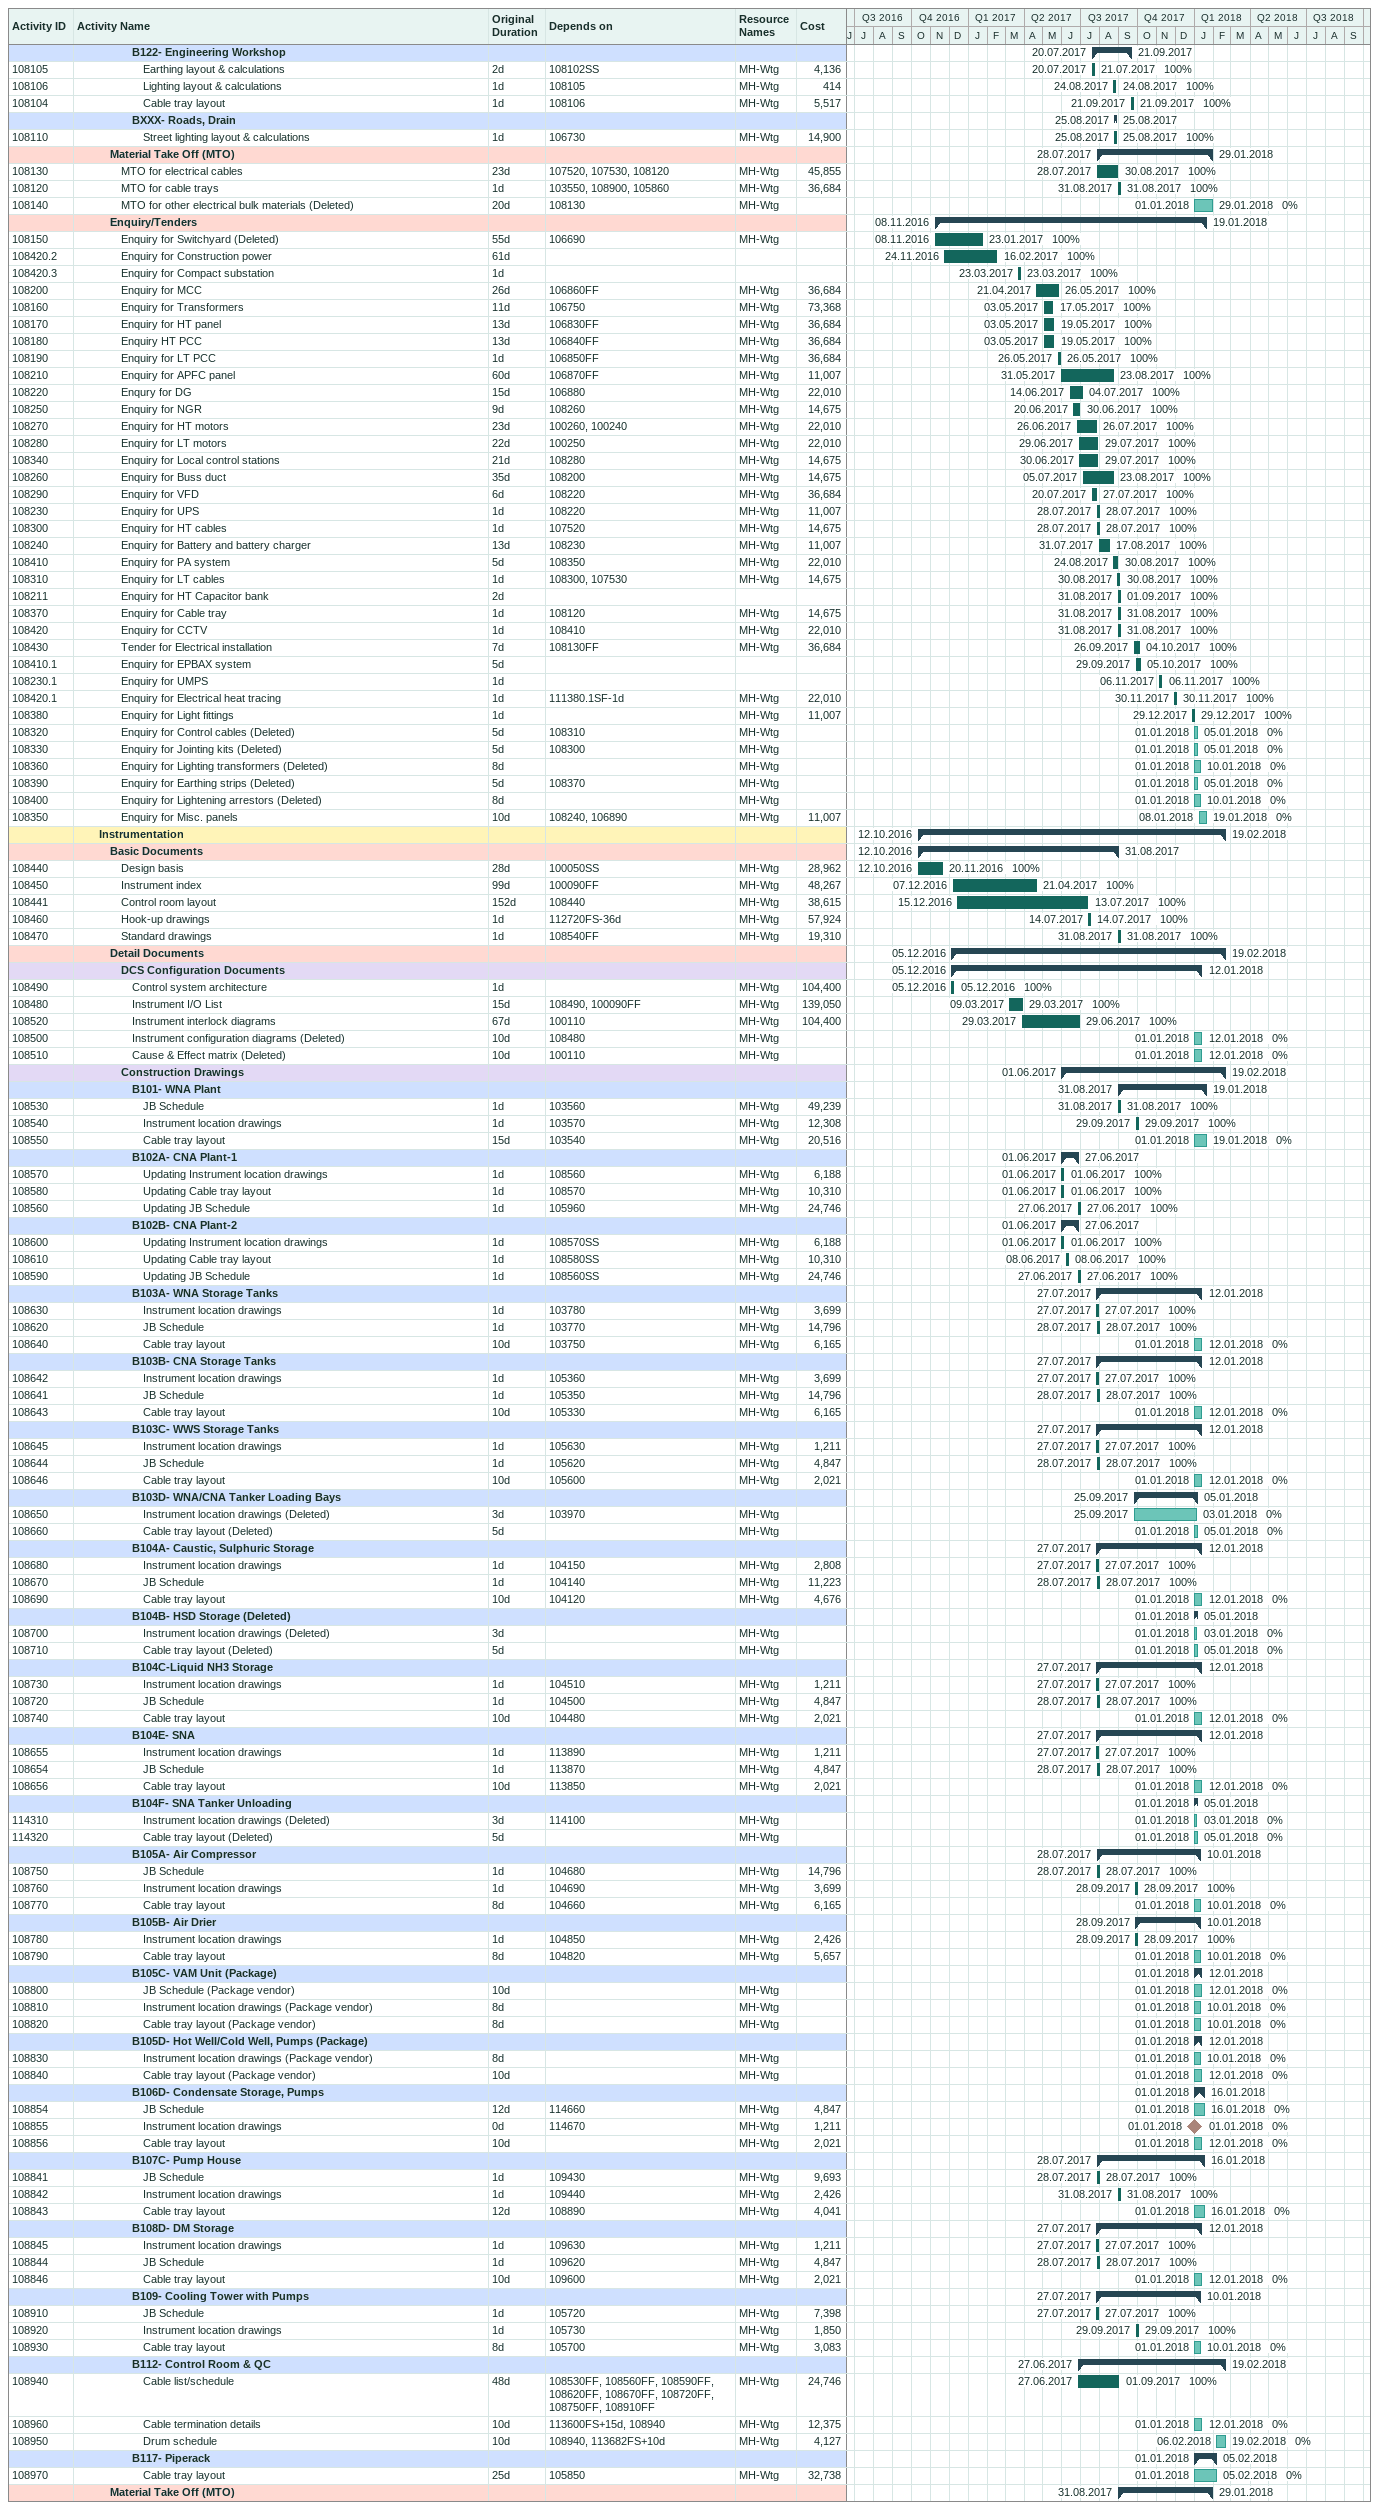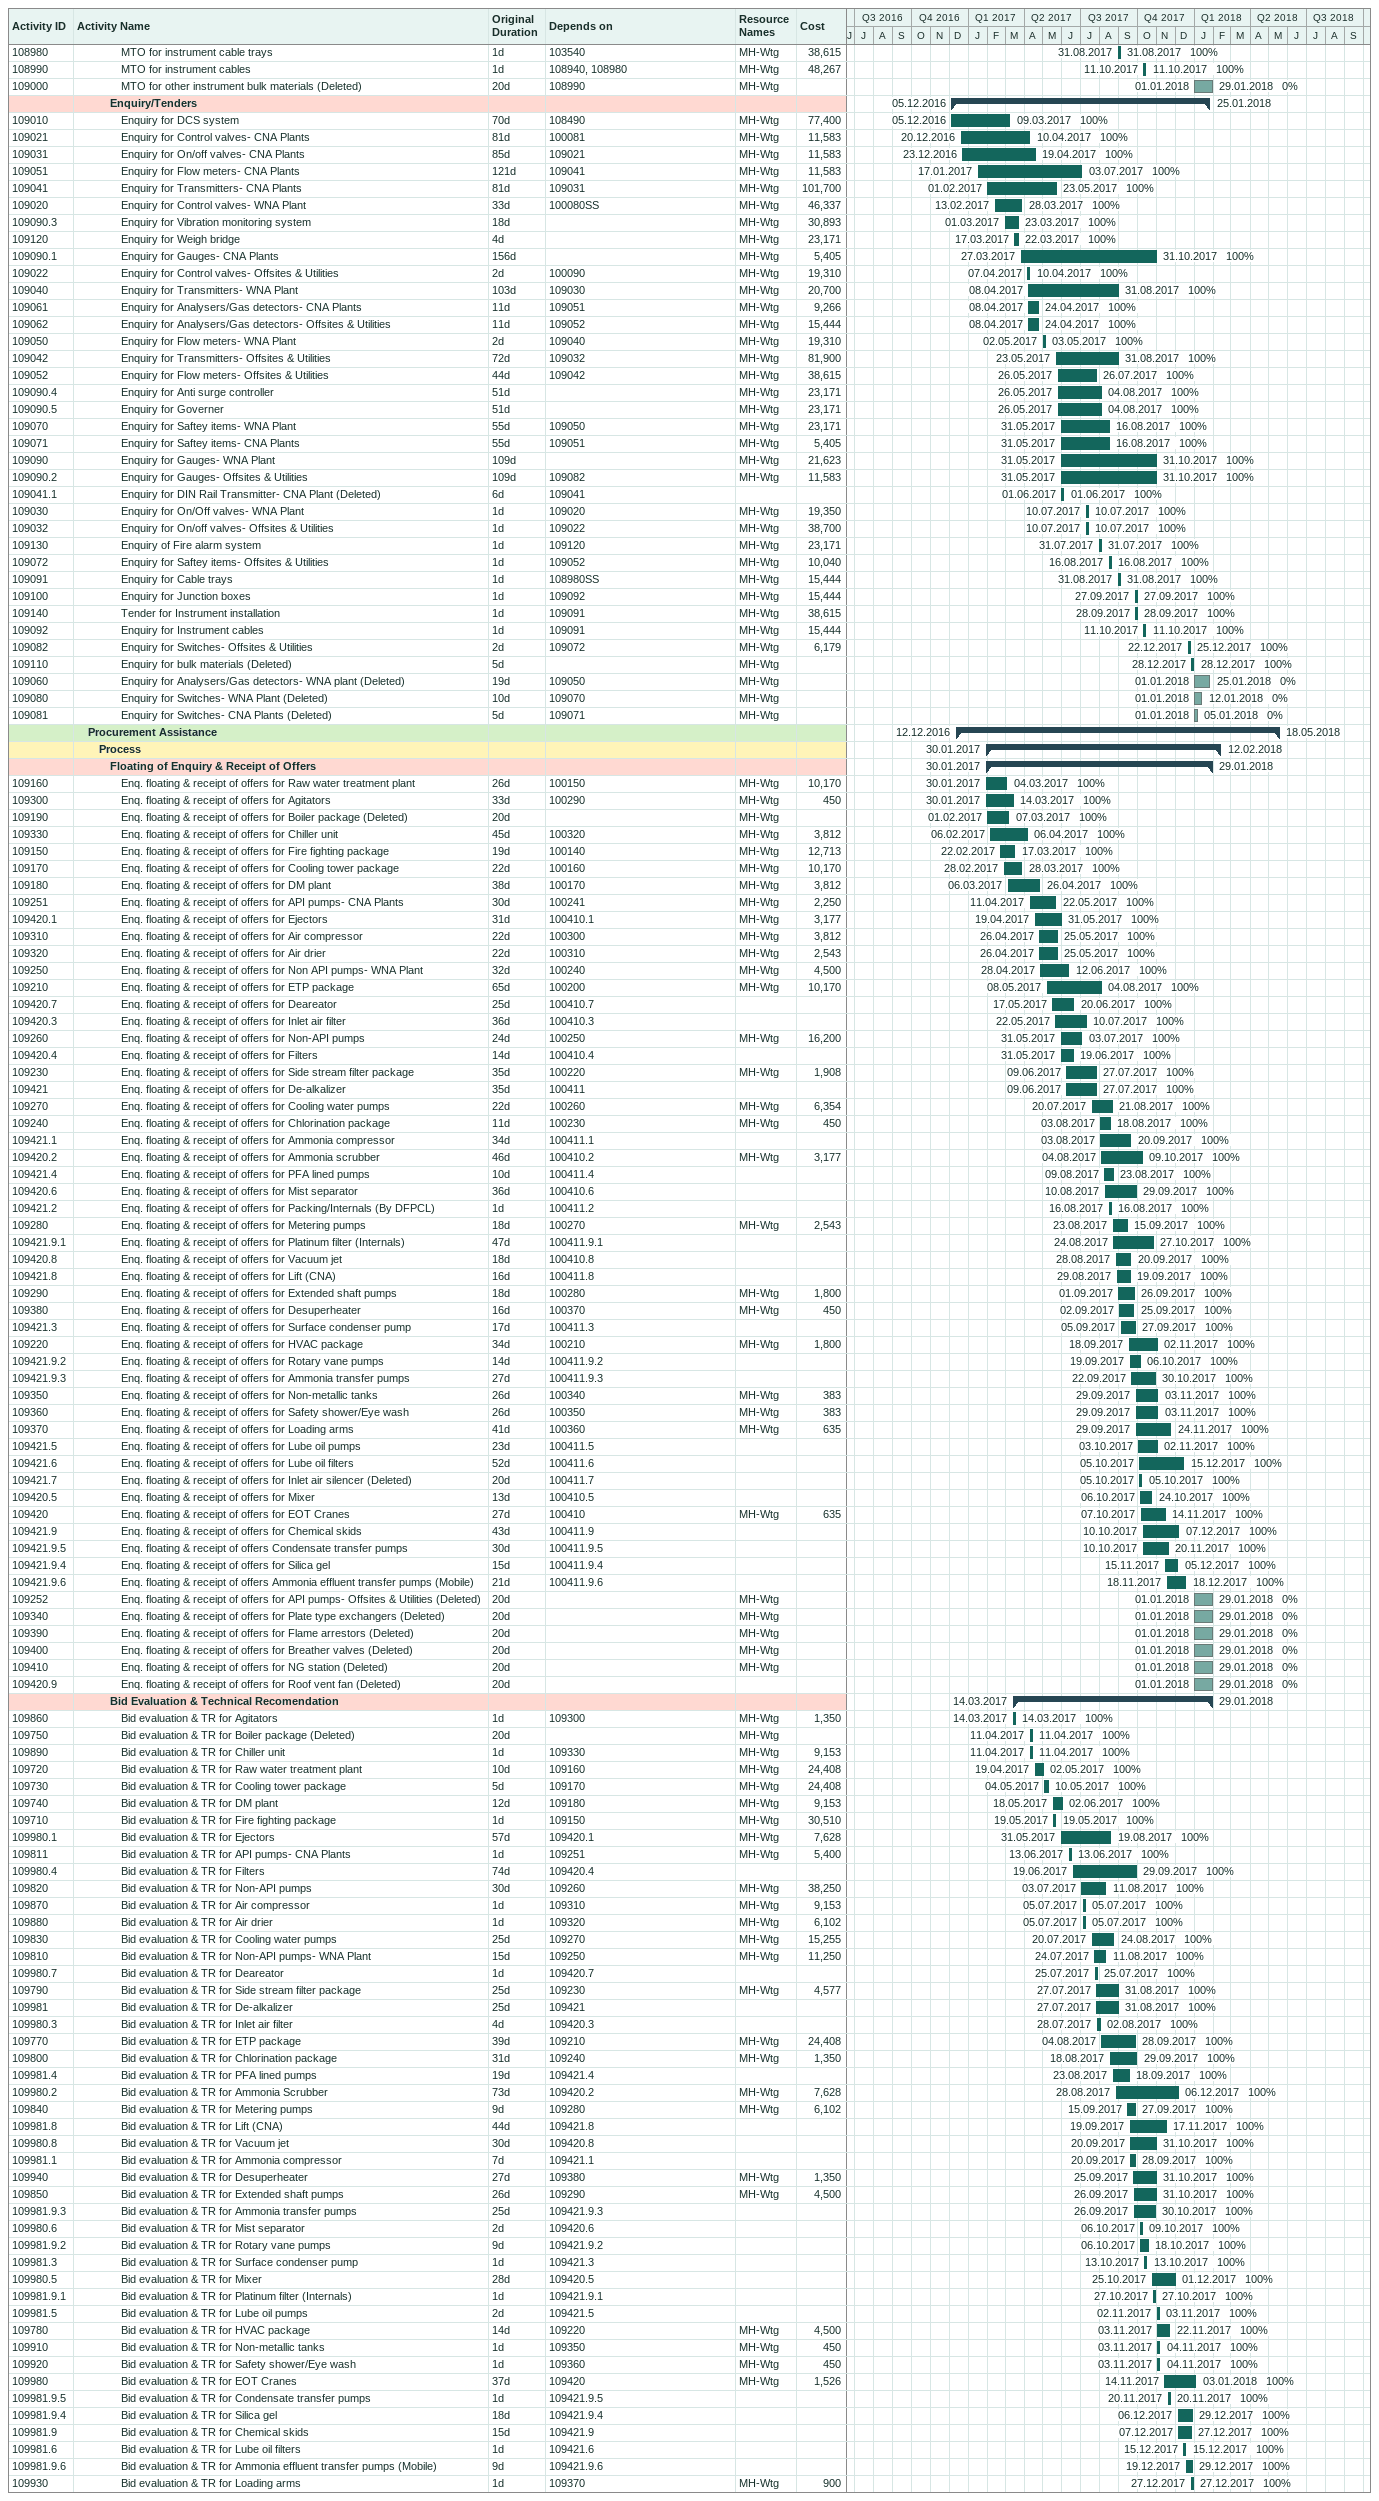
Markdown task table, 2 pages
| ID | Level | Task | Original duration | Start | Finish | Predecessors | Resources | % complete | Cost |
|---|---|---|---|---|---|---|---|---|---|
|  | 6 | **B122- Engineering Workshop** |  | 2017-07-20 | 2017-09-21 |  |  |  |  |
| 108105 | 7 | Earthing layout & calculations | 2d | 2017-07-20 | 2017-07-21 | 108102SS | MH-Wtg | 100 | 4136 |
| 108106 | 7 | Lighting layout & calculations | 1d | 2017-08-24 | 2017-08-24 | 108105 | MH-Wtg | 100 | 414 |
| 108104 | 7 | Cable tray layout | 1d | 2017-09-21 | 2017-09-21 | 108106 | MH-Wtg | 100 | 5517 |
|  | 6 | **BXXX- Roads, Drain** |  | 2017-08-25 | 2017-08-25 |  |  |  |  |
| 108110 | 7 | Street lighting layout & calculations | 1d | 2017-08-25 | 2017-08-25 | 106730 | MH-Wtg | 100 | 14900 |
|  | 4 | **Material Take Off (MTO)** |  | 2017-07-28 | 2018-01-29 |  |  |  |  |
| 108130 | 5 | MTO for electrical cables | 23d | 2017-07-28 | 2017-08-30 | 107520, 107530, 108120 | MH-Wtg | 100 | 45855 |
| 108120 | 5 | MTO for cable trays | 1d | 2017-08-31 | 2017-08-31 | 103550, 108900, 105860 | MH-Wtg | 100 | 36684 |
| 108140 | 5 | MTO for other electrical bulk materials (Deleted) | 20d | 2018-01-01 | 2018-01-29 | 108130 | MH-Wtg | 0 |  |
|  | 4 | **Enquiry/Tenders** |  | 2016-11-08 | 2018-01-19 |  |  |  |  |
| 108150 | 5 | Enquiry for Switchyard (Deleted) | 55d | 2016-11-08 | 2017-01-23 | 106690 | MH-Wtg | 100 |  |
| 108420.2 | 5 | Enquiry for Construction power | 61d | 2016-11-24 | 2017-02-16 |  |  | 100 |  |
| 108420.3 | 5 | Enquiry for Compact substation | 1d | 2017-03-23 | 2017-03-23 |  |  | 100 |  |
| 108200 | 5 | Enquiry for MCC | 26d | 2017-04-21 | 2017-05-26 | 106860FF | MH-Wtg | 100 | 36684 |
| 108160 | 5 | Enquiry for Transformers | 11d | 2017-05-03 | 2017-05-17 | 106750 | MH-Wtg | 100 | 73368 |
| 108170 | 5 | Enquiry for HT panel | 13d | 2017-05-03 | 2017-05-19 | 106830FF | MH-Wtg | 100 | 36684 |
| 108180 | 5 | Enquiry HT PCC | 13d | 2017-05-03 | 2017-05-19 | 106840FF | MH-Wtg | 100 | 36684 |
| 108190 | 5 | Enquiry for LT PCC | 1d | 2017-05-26 | 2017-05-26 | 106850FF | MH-Wtg | 100 | 36684 |
| 108210 | 5 | Enquiry for APFC panel | 60d | 2017-05-31 | 2017-08-23 | 106870FF | MH-Wtg | 100 | 11007 |
| 108220 | 5 | Enqury for DG | 15d | 2017-06-14 | 2017-07-04 | 106880 | MH-Wtg | 100 | 22010 |
| 108250 | 5 | Enquiry for NGR | 9d | 2017-06-20 | 2017-06-30 | 108260 | MH-Wtg | 100 | 14675 |
| 108270 | 5 | Enquiry for HT motors | 23d | 2017-06-26 | 2017-07-26 | 100260, 100240 | MH-Wtg | 100 | 22010 |
| 108280 | 5 | Enquiry for LT motors | 22d | 2017-06-29 | 2017-07-29 | 100250 | MH-Wtg | 100 | 22010 |
| 108340 | 5 | Enquiry for Local control stations | 21d | 2017-06-30 | 2017-07-29 | 108280 | MH-Wtg | 100 | 14675 |
| 108260 | 5 | Enquiry for Buss duct | 35d | 2017-07-05 | 2017-08-23 | 108200 | MH-Wtg | 100 | 14675 |
| 108290 | 5 | Enquiry for VFD | 6d | 2017-07-20 | 2017-07-27 | 108220 | MH-Wtg | 100 | 36684 |
| 108230 | 5 | Enquiry for UPS | 1d | 2017-07-28 | 2017-07-28 | 108220 | MH-Wtg | 100 | 11007 |
| 108300 | 5 | Enquiry for HT cables | 1d | 2017-07-28 | 2017-07-28 | 107520 | MH-Wtg | 100 | 14675 |
| 108240 | 5 | Enquiry for Battery and battery charger | 13d | 2017-07-31 | 2017-08-17 | 108230 | MH-Wtg | 100 | 11007 |
| 108410 | 5 | Enquiry for PA system | 5d | 2017-08-24 | 2017-08-30 | 108350 | MH-Wtg | 100 | 22010 |
| 108310 | 5 | Enquiry for LT cables | 1d | 2017-08-30 | 2017-08-30 | 108300, 107530 | MH-Wtg | 100 | 14675 |
| 108211 | 5 | Enquiry for HT Capacitor bank | 2d | 2017-08-31 | 2017-09-01 |  |  | 100 |  |
| 108370 | 5 | Enquiry for Cable tray | 1d | 2017-08-31 | 2017-08-31 | 108120 | MH-Wtg | 100 | 14675 |
| 108420 | 5 | Enquiry for CCTV | 1d | 2017-08-31 | 2017-08-31 | 108410 | MH-Wtg | 100 | 22010 |
| 108430 | 5 | Tender for Electrical installation | 7d | 2017-09-26 | 2017-10-04 | 108130FF | MH-Wtg | 100 | 36684 |
| 108410.1 | 5 | Enquiry for EPBAX system | 5d | 2017-09-29 | 2017-10-05 |  |  | 100 |  |
| 108230.1 | 5 | Enquiry for UMPS | 1d | 2017-11-06 | 2017-11-06 |  |  | 100 |  |
| 108420.1 | 5 | Enquiry for Electrical heat tracing | 1d | 2017-11-30 | 2017-11-30 | 111380.1SF-1d | MH-Wtg | 100 | 22010 |
| 108380 | 5 | Enquiry for Light fittings | 1d | 2017-12-29 | 2017-12-29 |  | MH-Wtg | 100 | 11007 |
| 108320 | 5 | Enquiry for Control cables (Deleted) | 5d | 2018-01-01 | 2018-01-05 | 108310 | MH-Wtg | 0 |  |
| 108330 | 5 | Enquiry for Jointing kits (Deleted) | 5d | 2018-01-01 | 2018-01-05 | 108300 | MH-Wtg | 0 |  |
| 108360 | 5 | Enquiry for Lighting transformers (Deleted) | 8d | 2018-01-01 | 2018-01-10 |  | MH-Wtg | 0 |  |
| 108390 | 5 | Enquiry for Earthing strips (Deleted) | 5d | 2018-01-01 | 2018-01-05 | 108370 | MH-Wtg | 0 |  |
| 108400 | 5 | Enquiry for Lightening arrestors (Deleted) | 8d | 2018-01-01 | 2018-01-10 |  | MH-Wtg | 0 |  |
| 108350 | 5 | Enquiry for Misc. panels | 10d | 2018-01-08 | 2018-01-19 | 108240, 106890 | MH-Wtg | 0 | 11007 |
|  | 3 | **Instrumentation** |  | 2016-10-12 | 2018-02-19 |  |  |  |  |
|  | 4 | **Basic Documents** |  | 2016-10-12 | 2017-08-31 |  |  |  |  |
| 108440 | 5 | Design basis | 28d | 2016-10-12 | 2016-11-20 | 100050SS | MH-Wtg | 100 | 28962 |
| 108450 | 5 | Instrument index | 99d | 2016-12-07 | 2017-04-21 | 100090FF | MH-Wtg | 100 | 48267 |
| 108441 | 5 | Control room layout | 152d | 2016-12-15 | 2017-07-13 | 108440 | MH-Wtg | 100 | 38615 |
| 108460 | 5 | Hook-up drawings | 1d | 2017-07-14 | 2017-07-14 | 112720FS-36d | MH-Wtg | 100 | 57924 |
| 108470 | 5 | Standard drawings | 1d | 2017-08-31 | 2017-08-31 | 108540FF | MH-Wtg | 100 | 19310 |
|  | 4 | **Detail Documents** |  | 2016-12-05 | 2018-02-19 |  |  |  |  |
|  | 5 | **DCS Configuration Documents** |  | 2016-12-05 | 2018-01-12 |  |  |  |  |
| 108490 | 6 | Control system architecture | 1d | 2016-12-05 | 2016-12-05 |  | MH-Wtg | 100 | 104400 |
| 108480 | 6 | Instrument I/O List | 15d | 2017-03-09 | 2017-03-29 | 108490, 100090FF | MH-Wtg | 100 | 139050 |
| 108520 | 6 | Instrument interlock diagrams | 67d | 2017-03-29 | 2017-06-29 | 100110 | MH-Wtg | 100 | 104400 |
| 108500 | 6 | Instrument configuration diagrams (Deleted) | 10d | 2018-01-01 | 2018-01-12 | 108480 | MH-Wtg | 0 |  |
| 108510 | 6 | Cause & Effect matrix (Deleted) | 10d | 2018-01-01 | 2018-01-12 | 100110 | MH-Wtg | 0 |  |
|  | 5 | **Construction Drawings** |  | 2017-06-01 | 2018-02-19 |  |  |  |  |
|  | 6 | **B101- WNA Plant** |  | 2017-08-31 | 2018-01-19 |  |  |  |  |
| 108530 | 7 | JB Schedule | 1d | 2017-08-31 | 2017-08-31 | 103560 | MH-Wtg | 100 | 49239 |
| 108540 | 7 | Instrument location drawings | 1d | 2017-09-29 | 2017-09-29 | 103570 | MH-Wtg | 100 | 12308 |
| 108550 | 7 | Cable tray layout | 15d | 2018-01-01 | 2018-01-19 | 103540 | MH-Wtg | 0 | 20516 |
|  | 6 | **B102A- CNA Plant-1** |  | 2017-06-01 | 2017-06-27 |  |  |  |  |
| 108570 | 7 | Updating Instrument location drawings | 1d | 2017-06-01 | 2017-06-01 | 108560 | MH-Wtg | 100 | 6188 |
| 108580 | 7 | Updating Cable tray layout | 1d | 2017-06-01 | 2017-06-01 | 108570 | MH-Wtg | 100 | 10310 |
| 108560 | 7 | Updating JB Schedule | 1d | 2017-06-27 | 2017-06-27 | 105960 | MH-Wtg | 100 | 24746 |
|  | 6 | **B102B- CNA Plant-2** |  | 2017-06-01 | 2017-06-27 |  |  |  |  |
| 108600 | 7 | Updating Instrument location drawings | 1d | 2017-06-01 | 2017-06-01 | 108570SS | MH-Wtg | 100 | 6188 |
| 108610 | 7 | Updating Cable tray layout | 1d | 2017-06-08 | 2017-06-08 | 108580SS | MH-Wtg | 100 | 10310 |
| 108590 | 7 | Updating JB Schedule | 1d | 2017-06-27 | 2017-06-27 | 108560SS | MH-Wtg | 100 | 24746 |
|  | 6 | **B103A- WNA Storage Tanks** |  | 2017-07-27 | 2018-01-12 |  |  |  |  |
| 108630 | 7 | Instrument location drawings | 1d | 2017-07-27 | 2017-07-27 | 103780 | MH-Wtg | 100 | 3699 |
| 108620 | 7 | JB Schedule | 1d | 2017-07-28 | 2017-07-28 | 103770 | MH-Wtg | 100 | 14796 |
| 108640 | 7 | Cable tray layout | 10d | 2018-01-01 | 2018-01-12 | 103750 | MH-Wtg | 0 | 6165 |
|  | 6 | **B103B- CNA Storage Tanks** |  | 2017-07-27 | 2018-01-12 |  |  |  |  |
| 108642 | 7 | Instrument location drawings | 1d | 2017-07-27 | 2017-07-27 | 105360 | MH-Wtg | 100 | 3699 |
| 108641 | 7 | JB Schedule | 1d | 2017-07-28 | 2017-07-28 | 105350 | MH-Wtg | 100 | 14796 |
| 108643 | 7 | Cable tray layout | 10d | 2018-01-01 | 2018-01-12 | 105330 | MH-Wtg | 0 | 6165 |
|  | 6 | **B103C- WWS Storage Tanks** |  | 2017-07-27 | 2018-01-12 |  |  |  |  |
| 108645 | 7 | Instrument location drawings | 1d | 2017-07-27 | 2017-07-27 | 105630 | MH-Wtg | 100 | 1211 |
| 108644 | 7 | JB Schedule | 1d | 2017-07-28 | 2017-07-28 | 105620 | MH-Wtg | 100 | 4847 |
| 108646 | 7 | Cable tray layout | 10d | 2018-01-01 | 2018-01-12 | 105600 | MH-Wtg | 0 | 2021 |
|  | 6 | **B103D- WNA/CNA Tanker Loading Bays** |  | 2017-09-25 | 2018-01-05 |  |  |  |  |
| 108650 | 7 | Instrument location drawings (Deleted) | 3d | 2017-09-25 | 2018-01-03 | 103970 | MH-Wtg | 0 |  |
| 108660 | 7 | Cable tray layout (Deleted) | 5d | 2018-01-01 | 2018-01-05 |  | MH-Wtg | 0 |  |
|  | 6 | **B104A- Caustic, Sulphuric Storage** |  | 2017-07-27 | 2018-01-12 |  |  |  |  |
| 108680 | 7 | Instrument location drawings | 1d | 2017-07-27 | 2017-07-27 | 104150 | MH-Wtg | 100 | 2808 |
| 108670 | 7 | JB Schedule | 1d | 2017-07-28 | 2017-07-28 | 104140 | MH-Wtg | 100 | 11223 |
| 108690 | 7 | Cable tray layout | 10d | 2018-01-01 | 2018-01-12 | 104120 | MH-Wtg | 0 | 4676 |
|  | 6 | **B104B- HSD Storage (Deleted)** |  | 2018-01-01 | 2018-01-05 |  |  |  |  |
| 108700 | 7 | Instrument location drawings (Deleted) | 3d | 2018-01-01 | 2018-01-03 |  | MH-Wtg | 0 |  |
| 108710 | 7 | Cable tray layout (Deleted) | 5d | 2018-01-01 | 2018-01-05 |  | MH-Wtg | 0 |  |
|  | 6 | **B104C-Liquid NH3 Storage** |  | 2017-07-27 | 2018-01-12 |  |  |  |  |
| 108730 | 7 | Instrument location drawings | 1d | 2017-07-27 | 2017-07-27 | 104510 | MH-Wtg | 100 | 1211 |
| 108720 | 7 | JB Schedule | 1d | 2017-07-28 | 2017-07-28 | 104500 | MH-Wtg | 100 | 4847 |
| 108740 | 7 | Cable tray layout | 10d | 2018-01-01 | 2018-01-12 | 104480 | MH-Wtg | 0 | 2021 |
|  | 6 | **B104E- SNA** |  | 2017-07-27 | 2018-01-12 |  |  |  |  |
| 108655 | 7 | Instrument location drawings | 1d | 2017-07-27 | 2017-07-27 | 113890 | MH-Wtg | 100 | 1211 |
| 108654 | 7 | JB Schedule | 1d | 2017-07-28 | 2017-07-28 | 113870 | MH-Wtg | 100 | 4847 |
| 108656 | 7 | Cable tray layout | 10d | 2018-01-01 | 2018-01-12 | 113850 | MH-Wtg | 0 | 2021 |
|  | 6 | **B104F- SNA Tanker Unloading** |  | 2018-01-01 | 2018-01-05 |  |  |  |  |
| 114310 | 7 | Instrument location drawings (Deleted) | 3d | 2018-01-01 | 2018-01-03 | 114100 | MH-Wtg | 0 |  |
| 114320 | 7 | Cable tray layout (Deleted) | 5d | 2018-01-01 | 2018-01-05 |  | MH-Wtg | 0 |  |
|  | 6 | **B105A- Air Compressor** |  | 2017-07-28 | 2018-01-10 |  |  |  |  |
| 108750 | 7 | JB Schedule | 1d | 2017-07-28 | 2017-07-28 | 104680 | MH-Wtg | 100 | 14796 |
| 108760 | 7 | Instrument location drawings | 1d | 2017-09-28 | 2017-09-28 | 104690 | MH-Wtg | 100 | 3699 |
| 108770 | 7 | Cable tray layout | 8d | 2018-01-01 | 2018-01-10 | 104660 | MH-Wtg | 0 | 6165 |
|  | 6 | **B105B- Air Drier** |  | 2017-09-28 | 2018-01-10 |  |  |  |  |
| 108780 | 7 | Instrument location drawings | 1d | 2017-09-28 | 2017-09-28 | 104850 | MH-Wtg | 100 | 2426 |
| 108790 | 7 | Cable tray layout | 8d | 2018-01-01 | 2018-01-10 | 104820 | MH-Wtg | 0 | 5657 |
|  | 6 | **B105C- VAM Unit (Package)** |  | 2018-01-01 | 2018-01-12 |  |  |  |  |
| 108800 | 7 | JB Schedule (Package vendor) | 10d | 2018-01-01 | 2018-01-12 |  | MH-Wtg | 0 |  |
| 108810 | 7 | Instrument location drawings (Package vendor) | 8d | 2018-01-01 | 2018-01-10 |  | MH-Wtg | 0 |  |
| 108820 | 7 | Cable tray layout (Package vendor) | 8d | 2018-01-01 | 2018-01-10 |  | MH-Wtg | 0 |  |
|  | 6 | **B105D- Hot Well/Cold Well, Pumps (Package)** |  | 2018-01-01 | 2018-01-12 |  |  |  |  |
| 108830 | 7 | Instrument location drawings (Package vendor) | 8d | 2018-01-01 | 2018-01-10 |  | MH-Wtg | 0 |  |
| 108840 | 7 | Cable tray layout (Package vendor) | 10d | 2018-01-01 | 2018-01-12 |  | MH-Wtg | 0 |  |
|  | 6 | **B106D- Condensate Storage, Pumps** |  | 2018-01-01 | 2018-01-16 |  |  |  |  |
| 108854 | 7 | JB Schedule | 12d | 2018-01-01 | 2018-01-16 | 114660 | MH-Wtg | 0 | 4847 |
| 108855 | 7 | Instrument location drawings | 0d | 2018-01-01 | 2018-01-01 | 114670 | MH-Wtg | 0 | 1211 |
| 108856 | 7 | Cable tray layout | 10d | 2018-01-01 | 2018-01-12 |  | MH-Wtg | 0 | 2021 |
|  | 6 | **B107C- Pump House** |  | 2017-07-28 | 2018-01-16 |  |  |  |  |
| 108841 | 7 | JB Schedule | 1d | 2017-07-28 | 2017-07-28 | 109430 | MH-Wtg | 100 | 9693 |
| 108842 | 7 | Instrument location drawings | 1d | 2017-08-31 | 2017-08-31 | 109440 | MH-Wtg | 100 | 2426 |
| 108843 | 7 | Cable tray layout | 12d | 2018-01-01 | 2018-01-16 | 108890 | MH-Wtg | 0 | 4041 |
|  | 6 | **B108D- DM Storage** |  | 2017-07-27 | 2018-01-12 |  |  |  |  |
| 108845 | 7 | Instrument location drawings | 1d | 2017-07-27 | 2017-07-27 | 109630 | MH-Wtg | 100 | 1211 |
| 108844 | 7 | JB Schedule | 1d | 2017-07-28 | 2017-07-28 | 109620 | MH-Wtg | 100 | 4847 |
| 108846 | 7 | Cable tray layout | 10d | 2018-01-01 | 2018-01-12 | 109600 | MH-Wtg | 0 | 2021 |
|  | 6 | **B109- Cooling Tower with Pumps** |  | 2017-07-27 | 2018-01-10 |  |  |  |  |
| 108910 | 7 | JB Schedule | 1d | 2017-07-27 | 2017-07-27 | 105720 | MH-Wtg | 100 | 7398 |
| 108920 | 7 | Instrument location drawings | 1d | 2017-09-29 | 2017-09-29 | 105730 | MH-Wtg | 100 | 1850 |
| 108930 | 7 | Cable tray layout | 8d | 2018-01-01 | 2018-01-10 | 105700 | MH-Wtg | 0 | 3083 |
|  | 6 | **B112- Control Room & QC** |  | 2017-06-27 | 2018-02-19 |  |  |  |  |
| 108940 | 7 | Cable list/schedule | 48d | 2017-06-27 | 2017-09-01 | 108530FF, 108560FF, 108590FF, 108620FF, 108670FF, 108720FF, 108750FF, 108910FF | MH-Wtg | 100 | 24746 |
| 108960 | 7 | Cable termination details | 10d | 2018-01-01 | 2018-01-12 | 113600FS+15d, 108940 | MH-Wtg | 0 | 12375 |
| 108950 | 7 | Drum schedule | 10d | 2018-02-06 | 2018-02-19 | 108940, 113682FS+10d | MH-Wtg | 0 | 4127 |
|  | 6 | **B117- Piperack** |  | 2018-01-01 | 2018-02-05 |  |  |  |  |
| 108970 | 7 | Cable tray layout | 25d | 2018-01-01 | 2018-02-05 | 105850 | MH-Wtg | 0 | 32738 |
|  | 4 | **Material Take Off (MTO)** |  | 2017-08-31 | 2018-01-29 |  |  |  |  |
| 108980 | 5 | MTO for instrument cable trays | 1d | 2017-08-31 | 2017-08-31 | 103540 | MH-Wtg | 100 | 38615 |
| 108990 | 5 | MTO for instrument cables | 1d | 2017-10-11 | 2017-10-11 | 108940, 108980 | MH-Wtg | 100 | 48267 |
| 109000 | 5 | MTO for other instrument bulk materials (Deleted) | 20d | 2018-01-01 | 2018-01-29 | 108990 | MH-Wtg | 0 |  |
|  | 4 | **Enquiry/Tenders** |  | 2016-12-05 | 2018-01-25 |  |  |  |  |
| 109010 | 5 | Enquiry for DCS system | 70d | 2016-12-05 | 2017-03-09 | 108490 | MH-Wtg | 100 | 77400 |
| 109021 | 5 | Enquiry for Control valves- CNA Plants | 81d | 2016-12-20 | 2017-04-10 | 100081 | MH-Wtg | 100 | 11583 |
| 109031 | 5 | Enquiry for On/off valves- CNA Plants | 85d | 2016-12-23 | 2017-04-19 | 109021 | MH-Wtg | 100 | 11583 |
| 109051 | 5 | Enquiry for Flow meters- CNA Plants | 121d | 2017-01-17 | 2017-07-03 | 109041 | MH-Wtg | 100 | 11583 |
| 109041 | 5 | Enquiry for Transmitters- CNA Plants | 81d | 2017-02-01 | 2017-05-23 | 109031 | MH-Wtg | 100 | 101700 |
| 109020 | 5 | Enquiry for Control valves- WNA Plant | 33d | 2017-02-13 | 2017-03-28 | 100080SS | MH-Wtg | 100 | 46337 |
| 109090.3 | 5 | Enquiry for Vibration monitoring system | 18d | 2017-03-01 | 2017-03-23 |  | MH-Wtg | 100 | 30893 |
| 109120 | 5 | Enquiry for Weigh bridge | 4d | 2017-03-17 | 2017-03-22 |  | MH-Wtg | 100 | 23171 |
| 109090.1 | 5 | Enquiry for Gauges- CNA Plants | 156d | 2017-03-27 | 2017-10-31 |  | MH-Wtg | 100 | 5405 |
| 109022 | 5 | Enquiry for Control valves- Offsites & Utilities | 2d | 2017-04-07 | 2017-04-10 | 100090 | MH-Wtg | 100 | 19310 |
| 109040 | 5 | Enquiry for Transmitters- WNA Plant | 103d | 2017-04-08 | 2017-08-31 | 109030 | MH-Wtg | 100 | 20700 |
| 109061 | 5 | Enquiry for Analysers/Gas detectors- CNA Plants | 11d | 2017-04-08 | 2017-04-24 | 109051 | MH-Wtg | 100 | 9266 |
| 109062 | 5 | Enquiry for Analysers/Gas detectors- Offsites & Utilities | 11d | 2017-04-08 | 2017-04-24 | 109052 | MH-Wtg | 100 | 15444 |
| 109050 | 5 | Enquiry for Flow meters- WNA Plant | 2d | 2017-05-02 | 2017-05-03 | 109040 | MH-Wtg | 100 | 19310 |
| 109042 | 5 | Enquiry for Transmitters- Offsites & Utilities | 72d | 2017-05-23 | 2017-08-31 | 109032 | MH-Wtg | 100 | 81900 |
| 109052 | 5 | Enquiry for Flow meters- Offsites & Utilities | 44d | 2017-05-26 | 2017-07-26 | 109042 | MH-Wtg | 100 | 38615 |
| 109090.4 | 5 | Enquiry for Anti surge controller | 51d | 2017-05-26 | 2017-08-04 |  | MH-Wtg | 100 | 23171 |
| 109090.5 | 5 | Enquiry for Governer | 51d | 2017-05-26 | 2017-08-04 |  | MH-Wtg | 100 | 23171 |
| 109070 | 5 | Enquiry for Saftey items- WNA Plant | 55d | 2017-05-31 | 2017-08-16 | 109050 | MH-Wtg | 100 | 23171 |
| 109071 | 5 | Enquiry for Saftey items- CNA Plants | 55d | 2017-05-31 | 2017-08-16 | 109051 | MH-Wtg | 100 | 5405 |
| 109090 | 5 | Enquiry for Gauges- WNA Plant | 109d | 2017-05-31 | 2017-10-31 |  | MH-Wtg | 100 | 21623 |
| 109090.2 | 5 | Enquiry for Gauges- Offsites & Utilities | 109d | 2017-05-31 | 2017-10-31 | 109082 | MH-Wtg | 100 | 11583 |
| 109041.1 | 5 | Enquiry for DIN Rail Transmitter- CNA Plant (Deleted) | 6d | 2017-06-01 | 2017-06-01 | 109041 |  | 100 |  |
| 109030 | 5 | Enquiry for On/Off valves- WNA Plant | 1d | 2017-07-10 | 2017-07-10 | 109020 | MH-Wtg | 100 | 19350 |
| 109032 | 5 | Enquiry for On/off valves- Offsites & Utilities | 1d | 2017-07-10 | 2017-07-10 | 109022 | MH-Wtg | 100 | 38700 |
| 109130 | 5 | Enquiry of Fire alarm system | 1d | 2017-07-31 | 2017-07-31 | 109120 | MH-Wtg | 100 | 23171 |
| 109072 | 5 | Enquiry for Saftey items- Offsites & Utilities | 1d | 2017-08-16 | 2017-08-16 | 109052 | MH-Wtg | 100 | 10040 |
| 109091 | 5 | Enquiry for Cable trays | 1d | 2017-08-31 | 2017-08-31 | 108980SS | MH-Wtg | 100 | 15444 |
| 109100 | 5 | Enquiry for Junction boxes | 1d | 2017-09-27 | 2017-09-27 | 109092 | MH-Wtg | 100 | 15444 |
| 109140 | 5 | Tender for Instrument installation | 1d | 2017-09-28 | 2017-09-28 | 109091 | MH-Wtg | 100 | 38615 |
| 109092 | 5 | Enquiry for Instrument cables | 1d | 2017-10-11 | 2017-10-11 | 109091 | MH-Wtg | 100 | 15444 |
| 109082 | 5 | Enquiry for Switches- Offsites & Utilities | 2d | 2017-12-22 | 2017-12-25 | 109072 | MH-Wtg | 100 | 6179 |
| 109110 | 5 | Enquiry for bulk materials (Deleted) | 5d | 2017-12-28 | 2017-12-28 |  | MH-Wtg | 100 |  |
| 109060 | 5 | Enquiry for Analysers/Gas detectors- WNA plant (Deleted) | 19d | 2018-01-01 | 2018-01-25 | 109050 | MH-Wtg | 0 |  |
| 109080 | 5 | Enquiry for Switches- WNA Plant (Deleted) | 10d | 2018-01-01 | 2018-01-12 | 109070 | MH-Wtg | 0 |  |
| 109081 | 5 | Enquiry for Switches- CNA Plants (Deleted) | 5d | 2018-01-01 | 2018-01-05 | 109071 | MH-Wtg | 0 |  |
|  | 2 | **Procurement Assistance** |  | 2016-12-12 | 2018-05-18 |  |  |  |  |
|  | 3 | **Process** |  | 2017-01-30 | 2018-02-12 |  |  |  |  |
|  | 4 | **Floating of Enquiry & Receipt of Offers** |  | 2017-01-30 | 2018-01-29 |  |  |  |  |
| 109160 | 5 | Enq. floating & receipt of offers for Raw water treatment plant | 26d | 2017-01-30 | 2017-03-04 | 100150 | MH-Wtg | 100 | 10170 |
| 109300 | 5 | Enq. floating & receipt of offers for Agitators | 33d | 2017-01-30 | 2017-03-14 | 100290 | MH-Wtg | 100 | 450 |
| 109190 | 5 | Enq. floating & receipt of offers for Boiler package (Deleted) | 20d | 2017-02-01 | 2017-03-07 |  | MH-Wtg | 100 |  |
| 109330 | 5 | Enq. floating & receipt of offers for Chiller unit | 45d | 2017-02-06 | 2017-04-06 | 100320 | MH-Wtg | 100 | 3812 |
| 109150 | 5 | Enq. floating & receipt of offers for Fire fighting package | 19d | 2017-02-22 | 2017-03-17 | 100140 | MH-Wtg | 100 | 12713 |
| 109170 | 5 | Enq. floating & receipt of offers for Cooling tower package | 22d | 2017-02-28 | 2017-03-28 | 100160 | MH-Wtg | 100 | 10170 |
| 109180 | 5 | Enq. floating & receipt of offers for DM plant | 38d | 2017-03-06 | 2017-04-26 | 100170 | MH-Wtg | 100 | 3812 |
| 109251 | 5 | Enq. floating & receipt of offers for API pumps- CNA Plants | 30d | 2017-04-11 | 2017-05-22 | 100241 | MH-Wtg | 100 | 2250 |
| 109420.1 | 5 | Enq. floating & receipt of offers for Ejectors | 31d | 2017-04-19 | 2017-05-31 | 100410.1 | MH-Wtg | 100 | 3177 |
| 109310 | 5 | Enq. floating & receipt of offers for Air compressor | 22d | 2017-04-26 | 2017-05-25 | 100300 | MH-Wtg | 100 | 3812 |
| 109320 | 5 | Enq. floating & receipt of offers for Air drier | 22d | 2017-04-26 | 2017-05-25 | 100310 | MH-Wtg | 100 | 2543 |
| 109250 | 5 | Enq. floating & receipt of offers for Non API pumps- WNA Plant | 32d | 2017-04-28 | 2017-06-12 | 100240 | MH-Wtg | 100 | 4500 |
| 109210 | 5 | Enq. floating & receipt of offers for ETP package | 65d | 2017-05-08 | 2017-08-04 | 100200 | MH-Wtg | 100 | 10170 |
| 109420.7 | 5 | Enq. floating & receipt of offers for Deareator | 25d | 2017-05-17 | 2017-06-20 | 100410.7 |  | 100 |  |
| 109420.3 | 5 | Enq. floating & receipt of offers for Inlet air filter | 36d | 2017-05-22 | 2017-07-10 | 100410.3 |  | 100 |  |
| 109260 | 5 | Enq. floating & receipt of offers for Non-API pumps | 24d | 2017-05-31 | 2017-07-03 | 100250 | MH-Wtg | 100 | 16200 |
| 109420.4 | 5 | Enq. floating & receipt of offers for Filters | 14d | 2017-05-31 | 2017-06-19 | 100410.4 |  | 100 |  |
| 109230 | 5 | Enq. floating & receipt of offers for Side stream filter package | 35d | 2017-06-09 | 2017-07-27 | 100220 | MH-Wtg | 100 | 1908 |
| 109421 | 5 | Enq. floating & receipt of offers for De-alkalizer | 35d | 2017-06-09 | 2017-07-27 | 100411 |  | 100 |  |
| 109270 | 5 | Enq. floating & receipt of offers for Cooling water pumps | 22d | 2017-07-20 | 2017-08-21 | 100260 | MH-Wtg | 100 | 6354 |
| 109240 | 5 | Enq. floating & receipt of offers for Chlorination package | 11d | 2017-08-03 | 2017-08-18 | 100230 | MH-Wtg | 100 | 450 |
| 109421.1 | 5 | Enq. floating & receipt of offers for Ammonia compressor | 34d | 2017-08-03 | 2017-09-20 | 100411.1 |  | 100 |  |
| 109420.2 | 5 | Enq. floating & receipt of offers for Ammonia scrubber | 46d | 2017-08-04 | 2017-10-09 | 100410.2 | MH-Wtg | 100 | 3177 |
| 109421.4 | 5 | Enq. floating & receipt of offers for PFA lined pumps | 10d | 2017-08-09 | 2017-08-23 | 100411.4 |  | 100 |  |
| 109420.6 | 5 | Enq. floating & receipt of offers for Mist separator | 36d | 2017-08-10 | 2017-09-29 | 100410.6 |  | 100 |  |
| 109421.2 | 5 | Enq. floating & receipt of offers for Packing/Internals (By DFPCL) | 1d | 2017-08-16 | 2017-08-16 | 100411.2 |  | 100 |  |
| 109280 | 5 | Enq. floating & receipt of offers for Metering pumps | 18d | 2017-08-23 | 2017-09-15 | 100270 | MH-Wtg | 100 | 2543 |
| 109421.9.1 | 5 | Enq. floating & receipt of offers for Platinum filter (Internals) | 47d | 2017-08-24 | 2017-10-27 | 100411.9.1 |  | 100 |  |
| 109420.8 | 5 | Enq. floating & receipt of offers for Vacuum jet | 18d | 2017-08-28 | 2017-09-20 | 100410.8 |  | 100 |  |
| 109421.8 | 5 | Enq. floating & receipt of offers for Lift (CNA) | 16d | 2017-08-29 | 2017-09-19 | 100411.8 |  | 100 |  |
| 109290 | 5 | Enq. floating & receipt of offers for Extended shaft pumps | 18d | 2017-09-01 | 2017-09-26 | 100280 | MH-Wtg | 100 | 1800 |
| 109380 | 5 | Enq. floating & receipt of offers for Desuperheater | 16d | 2017-09-02 | 2017-09-25 | 100370 | MH-Wtg | 100 | 450 |
| 109421.3 | 5 | Enq. floating & receipt of offers for Surface condenser pump | 17d | 2017-09-05 | 2017-09-27 | 100411.3 |  | 100 |  |
| 109220 | 5 | Enq. floating & receipt of offers for HVAC package | 34d | 2017-09-18 | 2017-11-02 | 100210 | MH-Wtg | 100 | 1800 |
| 109421.9.2 | 5 | Enq. floating & receipt of offers for Rotary vane pumps | 14d | 2017-09-19 | 2017-10-06 | 100411.9.2 |  | 100 |  |
| 109421.9.3 | 5 | Enq. floating & receipt of offers for Ammonia transfer pumps | 27d | 2017-09-22 | 2017-10-30 | 100411.9.3 |  | 100 |  |
| 109350 | 5 | Enq. floating & receipt of offers for Non-metallic tanks | 26d | 2017-09-29 | 2017-11-03 | 100340 | MH-Wtg | 100 | 383 |
| 109360 | 5 | Enq. floating & receipt of offers for Safety shower/Eye wash | 26d | 2017-09-29 | 2017-11-03 | 100350 | MH-Wtg | 100 | 383 |
| 109370 | 5 | Enq. floating & receipt of offers for Loading arms | 41d | 2017-09-29 | 2017-11-24 | 100360 | MH-Wtg | 100 | 635 |
| 109421.5 | 5 | Enq. floating & receipt of offers for Lube oil pumps | 23d | 2017-10-03 | 2017-11-02 | 100411.5 |  | 100 |  |
| 109421.6 | 5 | Enq. floating & receipt of offers for Lube oil filters | 52d | 2017-10-05 | 2017-12-15 | 100411.6 |  | 100 |  |
| 109421.7 | 5 | Enq. floating & receipt of offers for Inlet air silencer (Deleted) | 20d | 2017-10-05 | 2017-10-05 | 100411.7 |  | 100 |  |
| 109420.5 | 5 | Enq. floating & receipt of offers for Mixer | 13d | 2017-10-06 | 2017-10-24 | 100410.5 |  | 100 |  |
| 109420 | 5 | Enq. floating & receipt of offers for EOT Cranes | 27d | 2017-10-07 | 2017-11-14 | 100410 | MH-Wtg | 100 | 635 |
| 109421.9 | 5 | Enq. floating & receipt of offers for Chemical skids | 43d | 2017-10-10 | 2017-12-07 | 100411.9 |  | 100 |  |
| 109421.9.5 | 5 | Enq. floating & receipt of offers Condensate transfer pumps | 30d | 2017-10-10 | 2017-11-20 | 100411.9.5 |  | 100 |  |
| 109421.9.4 | 5 | Enq. floating & receipt of offers for Silica gel | 15d | 2017-11-15 | 2017-12-05 | 100411.9.4 |  | 100 |  |
| 109421.9.6 | 5 | Enq. floating & receipt of offers Ammonia effluent transfer pumps (Mobile) | 21d | 2017-11-18 | 2017-12-18 | 100411.9.6 |  | 100 |  |
| 109252 | 5 | Enq. floating & receipt of offers for API pumps- Offsites & Utilities (Deleted) | 20d | 2018-01-01 | 2018-01-29 |  | MH-Wtg | 0 |  |
| 109340 | 5 | Enq. floating & receipt of offers for Plate type exchangers (Deleted) | 20d | 2018-01-01 | 2018-01-29 |  | MH-Wtg | 0 |  |
| 109390 | 5 | Enq. floating & receipt of offers for Flame arrestors (Deleted) | 20d | 2018-01-01 | 2018-01-29 |  | MH-Wtg | 0 |  |
| 109400 | 5 | Enq. floating & receipt of offers for Breather valves (Deleted) | 20d | 2018-01-01 | 2018-01-29 |  | MH-Wtg | 0 |  |
| 109410 | 5 | Enq. floating & receipt of offers for NG station (Deleted) | 20d | 2018-01-01 | 2018-01-29 |  | MH-Wtg | 0 |  |
| 109420.9 | 5 | Enq. floating & receipt of offers for Roof vent fan (Deleted) | 20d | 2018-01-01 | 2018-01-29 |  |  | 0 |  |
|  | 4 | **Bid Evaluation & Technical Recomendation** |  | 2017-03-14 | 2018-01-29 |  |  |  |  |
| 109860 | 5 | Bid evaluation & TR for Agitators | 1d | 2017-03-14 | 2017-03-14 | 109300 | MH-Wtg | 100 | 1350 |
| 109750 | 5 | Bid evaluation & TR for Boiler package (Deleted) | 20d | 2017-04-11 | 2017-04-11 |  | MH-Wtg | 100 |  |
| 109890 | 5 | Bid evaluation & TR for Chiller unit | 1d | 2017-04-11 | 2017-04-11 | 109330 | MH-Wtg | 100 | 9153 |
| 109720 | 5 | Bid evaluation & TR for Raw water treatment plant | 10d | 2017-04-19 | 2017-05-02 | 109160 | MH-Wtg | 100 | 24408 |
| 109730 | 5 | Bid evaluation & TR for Cooling tower package | 5d | 2017-05-04 | 2017-05-10 | 109170 | MH-Wtg | 100 | 24408 |
| 109740 | 5 | Bid evaluation & TR for DM plant | 12d | 2017-05-18 | 2017-06-02 | 109180 | MH-Wtg | 100 | 9153 |
| 109710 | 5 | Bid evaluation & TR for Fire fighting package | 1d | 2017-05-19 | 2017-05-19 | 109150 | MH-Wtg | 100 | 30510 |
| 109980.1 | 5 | Bid evaluation & TR for Ejectors | 57d | 2017-05-31 | 2017-08-19 | 109420.1 | MH-Wtg | 100 | 7628 |
| 109811 | 5 | Bid evaluation & TR for API pumps- CNA Plants | 1d | 2017-06-13 | 2017-06-13 | 109251 | MH-Wtg | 100 | 5400 |
| 109980.4 | 5 | Bid evaluation & TR for Filters | 74d | 2017-06-19 | 2017-09-29 | 109420.4 |  | 100 |  |
| 109820 | 5 | Bid evaluation & TR for Non-API pumps | 30d | 2017-07-03 | 2017-08-11 | 109260 | MH-Wtg | 100 | 38250 |
| 109870 | 5 | Bid evaluation & TR for Air compressor | 1d | 2017-07-05 | 2017-07-05 | 109310 | MH-Wtg | 100 | 9153 |
| 109880 | 5 | Bid evaluation & TR for Air drier | 1d | 2017-07-05 | 2017-07-05 | 109320 | MH-Wtg | 100 | 6102 |
| 109830 | 5 | Bid evaluation & TR for Cooling water pumps | 25d | 2017-07-20 | 2017-08-24 | 109270 | MH-Wtg | 100 | 15255 |
| 109810 | 5 | Bid evaluation & TR for Non-API pumps- WNA Plant | 15d | 2017-07-24 | 2017-08-11 | 109250 | MH-Wtg | 100 | 11250 |
| 109980.7 | 5 | Bid evaluation & TR for Deareator | 1d | 2017-07-25 | 2017-07-25 | 109420.7 |  | 100 |  |
| 109790 | 5 | Bid evaluation & TR for Side stream filter package | 25d | 2017-07-27 | 2017-08-31 | 109230 | MH-Wtg | 100 | 4577 |
| 109981 | 5 | Bid evaluation & TR for De-alkalizer | 25d | 2017-07-27 | 2017-08-31 | 109421 |  | 100 |  |
| 109980.3 | 5 | Bid evaluation & TR for Inlet air filter | 4d | 2017-07-28 | 2017-08-02 | 109420.3 |  | 100 |  |
| 109770 | 5 | Bid evaluation & TR for ETP package | 39d | 2017-08-04 | 2017-09-28 | 109210 | MH-Wtg | 100 | 24408 |
| 109800 | 5 | Bid evaluation & TR for Chlorination package | 31d | 2017-08-18 | 2017-09-29 | 109240 | MH-Wtg | 100 | 1350 |
| 109981.4 | 5 | Bid evaluation & TR for PFA lined pumps | 19d | 2017-08-23 | 2017-09-18 | 109421.4 |  | 100 |  |
| 109980.2 | 5 | Bid evaluation & TR for Ammonia Scrubber | 73d | 2017-08-28 | 2017-12-06 | 109420.2 | MH-Wtg | 100 | 7628 |
| 109840 | 5 | Bid evaluation & TR for Metering pumps | 9d | 2017-09-15 | 2017-09-27 | 109280 | MH-Wtg | 100 | 6102 |
| 109981.8 | 5 | Bid evaluation & TR for Lift (CNA) | 44d | 2017-09-19 | 2017-11-17 | 109421.8 |  | 100 |  |
| 109980.8 | 5 | Bid evaluation & TR for Vacuum jet | 30d | 2017-09-20 | 2017-10-31 | 109420.8 |  | 100 |  |
| 109981.1 | 5 | Bid evaluation & TR for Ammonia compressor | 7d | 2017-09-20 | 2017-09-28 | 109421.1 |  | 100 |  |
| 109940 | 5 | Bid evaluation & TR for Desuperheater | 27d | 2017-09-25 | 2017-10-31 | 109380 | MH-Wtg | 100 | 1350 |
| 109850 | 5 | Bid evaluation & TR for Extended shaft pumps | 26d | 2017-09-26 | 2017-10-31 | 109290 | MH-Wtg | 100 | 4500 |
| 109981.9.3 | 5 | Bid evaluation & TR for Ammonia transfer pumps | 25d | 2017-09-26 | 2017-10-30 | 109421.9.3 |  | 100 |  |
| 109980.6 | 5 | Bid evaluation & TR for Mist separator | 2d | 2017-10-06 | 2017-10-09 | 109420.6 |  | 100 |  |
| 109981.9.2 | 5 | Bid evaluation & TR for Rotary vane pumps | 9d | 2017-10-06 | 2017-10-18 | 109421.9.2 |  | 100 |  |
| 109981.3 | 5 | Bid evaluation & TR for Surface condenser pump | 1d | 2017-10-13 | 2017-10-13 | 109421.3 |  | 100 |  |
| 109980.5 | 5 | Bid evaluation & TR for Mixer | 28d | 2017-10-25 | 2017-12-01 | 109420.5 |  | 100 |  |
| 109981.9.1 | 5 | Bid evaluation & TR for Platinum filter (Internals) | 1d | 2017-10-27 | 2017-10-27 | 109421.9.1 |  | 100 |  |
| 109981.5 | 5 | Bid evaluation & TR for Lube oil pumps | 2d | 2017-11-02 | 2017-11-03 | 109421.5 |  | 100 |  |
| 109780 | 5 | Bid evaluation & TR for HVAC package | 14d | 2017-11-03 | 2017-11-22 | 109220 | MH-Wtg | 100 | 4500 |
| 109910 | 5 | Bid evaluation & TR for Non-metallic tanks | 1d | 2017-11-03 | 2017-11-04 | 109350 | MH-Wtg | 100 | 450 |
| 109920 | 5 | Bid evaluation & TR for Safety shower/Eye wash | 1d | 2017-11-03 | 2017-11-04 | 109360 | MH-Wtg | 100 | 450 |
| 109980 | 5 | Bid evaluation & TR for EOT Cranes | 37d | 2017-11-14 | 2018-01-03 | 109420 | MH-Wtg | 100 | 1526 |
| 109981.9.5 | 5 | Bid evaluation & TR for Condensate transfer pumps | 1d | 2017-11-20 | 2017-11-20 | 109421.9.5 |  | 100 |  |
| 109981.9.4 | 5 | Bid evaluation & TR for Silica gel | 18d | 2017-12-06 | 2017-12-29 | 109421.9.4 |  | 100 |  |
| 109981.9 | 5 | Bid evaluation & TR for Chemical skids | 15d | 2017-12-07 | 2017-12-27 | 109421.9 |  | 100 |  |
| 109981.6 | 5 | Bid evaluation & TR for Lube oil filters | 1d | 2017-12-15 | 2017-12-15 | 109421.6 |  | 100 |  |
| 109981.9.6 | 5 | Bid evaluation & TR for Ammonia effluent transfer pumps (Mobile) | 9d | 2017-12-19 | 2017-12-29 | 109421.9.6 |  | 100 |  |
| 109930 | 5 | Bid evaluation & TR for Loading arms | 1d | 2017-12-27 | 2017-12-27 | 109370 | MH-Wtg | 100 | 900 |
